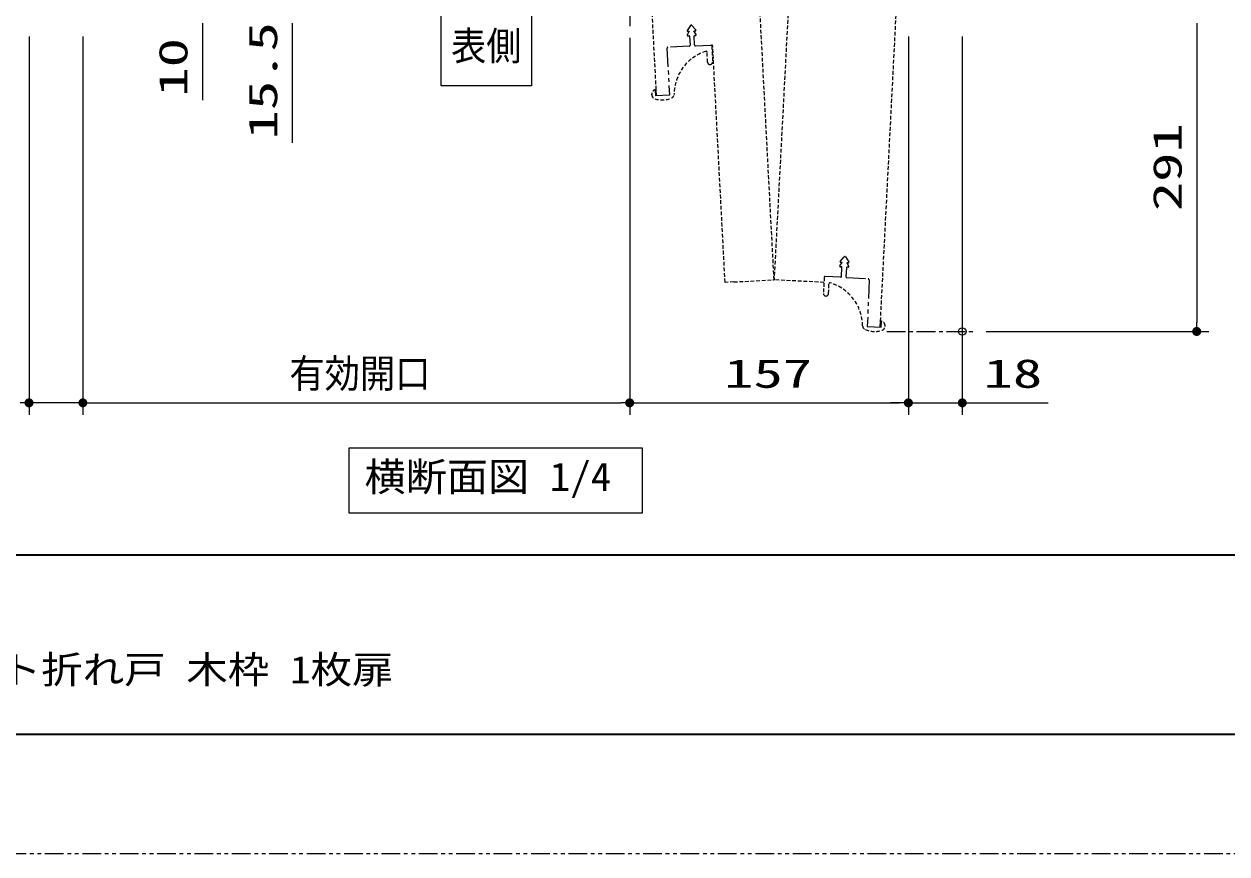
# Model space of a CAD drawing. Units: millimetres, scale not verified. Extents: x -1306 to 1306, y -607 to 607.
# Drawn here: x -651.2 to -249.1, y -594 to -316.5 of the extents above; entities that cross this region are included whole.
import ezdxf
from ezdxf.enums import TextEntityAlignment as Align

# ---------------------------------------------------------------- set-up
doc = ezdxf.new("R2010")
doc.units = ezdxf.units.MM
doc.header["$LTSCALE"] = 5
doc.header["$PDMODE"] = 32
doc.header["$PDSIZE"] = 2.5
for name, pattern in [('USER1', [0.375, 0.25, -0.125]), ('USER2', [2.5, 1.25, -0.25, 0.25, -0.25, 0.25, -0.25]), ('USER3', [2, 1.25, -0.25, 0.25, -0.25])]:
    doc.linetypes.add(name, pattern=pattern)
for name, color, linetype, lineweight in [('0-3_線(黄)', 2, 'Continuous', 15), ('0-5_寸法線', 3, 'Continuous', 13), ('0-6_0', 3, 'Continuous', 25), ('0-7_DEFPOINTS', 7, 'Continuous', 5), ('0-8_点線(黄)', 2, 'USER1', 15), ('0-A_陰線', 1, 'USER2', 9), ('0-B_中心線', 3, 'USER3', 9), ('0-C_図面枠', 7, 'Continuous', 35)]:
    doc.layers.add(name, color=color, linetype=linetype, lineweight=lineweight)
doc.styles.add('ＭＳ ゴシック', font='')
doc.styles.get('ＭＳ ゴシック').set_extended_font_data('MS Gothic')

# ---------------------------------------------------------------- blocks, each defined once
blk = doc.blocks.new('_DOT')
at = {"layer": '0-6_0'}
blk.add_line((-2.5, 0), (-5, 0), dxfattribs=at)
for points in [[(0, 0), (-2.5, 0), (-2.48, 0.313)], [(0, 0), (-2.48, -0.313), (-2.5, 0)], [(0, 0), (-2.48, 0.313), (-2.421, 0.622)], [(0, 0), (-2.421, -0.622), (-2.48, -0.313)], [(0, 0), (-2.421, 0.622), (-2.324, 0.92)], [(0, 0), (-2.324, -0.92), (-2.421, -0.622)], [(0, 0), (-2.324, 0.92), (-2.191, 1.204)], [(0, 0), (-2.191, -1.204), (-2.324, -0.92)], [(0, 0), (-2.191, 1.204), (-2.023, 1.469)], [(0, 0), (-2.023, -1.469), (-2.191, -1.204)], [(0, 0), (-2.023, 1.469), (-1.822, 1.711)], [(0, 0), (-1.822, -1.711), (-2.023, -1.469)], [(0, 0), (-1.822, 1.711), (-1.594, 1.926)], [(0, 0), (-1.594, -1.926), (-1.822, -1.711)], [(0, 0), (-1.594, 1.926), (-1.34, 2.111)], [(0, 0), (-1.34, -2.111), (-1.594, -1.926)], [(0, 0), (-1.34, 2.111), (-1.064, 2.262)], [(0, 0), (-1.064, -2.262), (-1.34, -2.111)], [(0, 0), (-1.064, 2.262), (-0.773, 2.378)], [(0, 0), (-0.773, -2.378), (-1.064, -2.262)], [(0, 0), (-0.773, 2.378), (-0.468, 2.456)], [(0, 0), (-0.468, -2.456), (-0.773, -2.378)], [(0, 0), (-0.468, 2.456), (-0.157, 2.495)], [(0, 0), (-0.157, -2.495), (-0.468, -2.456)], [(0, 0), (-0.157, 2.495), (0.157, 2.495)], [(0, 0), (0.157, -2.495), (-0.157, -2.495)], [(0, 0), (0.157, 2.495), (0.468, 2.456)], [(0, 0), (0.468, 2.456), (0.773, 2.378)], [(0, 0), (0.773, 2.378), (1.064, 2.262)], [(0, 0), (1.064, 2.262), (1.34, 2.111)], [(0, 0), (1.34, 2.111), (1.594, 1.926)], [(0, 0), (1.594, 1.926), (1.822, 1.711)], [(0, 0), (1.822, 1.711), (2.023, 1.469)], [(0, 0), (2.023, 1.469), (2.191, 1.204)], [(0, 0), (2.191, 1.204), (2.324, 0.92)], [(0, 0), (2.324, 0.92), (2.421, 0.622)], [(0, 0), (2.421, 0.622), (2.48, 0.313)], [(0, 0), (2.48, 0.313), (2.5, 0)], [(0, 0), (0.468, -2.456), (0.157, -2.495)], [(0, 0), (0.773, -2.378), (0.468, -2.456)], [(0, 0), (1.064, -2.262), (0.773, -2.378)], [(0, 0), (1.34, -2.111), (1.064, -2.262)], [(0, 0), (1.594, -1.926), (1.34, -2.111)], [(0, 0), (1.822, -1.711), (1.594, -1.926)], [(0, 0), (2.023, -1.469), (1.822, -1.711)], [(0, 0), (2.191, -1.204), (2.023, -1.469)], [(0, 0), (2.324, -0.92), (2.191, -1.204)], [(0, 0), (2.421, -0.622), (2.324, -0.92)], [(0, 0), (2.48, -0.313), (2.421, -0.622)], [(0, 0), (2.5, 0), (2.48, -0.313)]]:
    blk.add_solid(points, dxfattribs=at)

msp = doc.modelspace()

# ---------------------------------------------------------------- linework, layer by layer
at = {"layer": '0-3_線(黄)'}
msp.add_lwpolyline([(-542.556, -458.182), (-444.524, -458.182), (-444.524, -480.017), (-542.556, -480.017)], close=True, dxfattribs=at)
at = {"layer": '0-5_寸法線'}
for p, q in [((-591.54, -316.182), (-591.54, -341.944)), ((-561.54, -316.182), (-561.54, -356.23)), ((-259.15, -316.182), (-259.15, -416.309)), ((-649.54, -320.682), (-649.54, -447.182)), ((-631.54, -320.682), (-631.54, -447.182)), ((-631.54, -320.682), (-631.54, -447.182)), ((-448.704, -321.182), (-448.704, -447.182)), ((-448.704, -321.182), (-448.704, -447.182)), ((-355.54, -320.682), (-355.54, -447.182)), ((-355.54, -320.682), (-355.54, -447.182)), ((-337.54, -320.682), (-337.54, -447.182)), ((-329.54, -419.309), (-255.15, -419.309)), ((-631.54, -443.182), (-649.54, -443.182)), ((-628.54, -443.182), (-451.704, -443.182)), ((-628.54, -443.182), (-625.54, -443.182)), ((-445.704, -443.182), (-358.54, -443.182)), ((-358.54, -443.182), (-361.54, -443.182)), ((-355.54, -443.182), (-337.54, -443.182)), ((-334.54, -443.182), (-308.778, -443.182))]:
    msp.add_line(p, q, dxfattribs=at)
msp.add_lwpolyline([(-511.753, -337.202), (-511.753, -312.684), (-481.595, -312.684), (-481.595, -337.202)], close=True, dxfattribs=at)
at = {"layer": '0-7_DEFPOINTS'}
for p in [(-337.54, -419.309), (-259.15, -419.309), (-649.54, -443.182), (-448.704, -443.182), (-355.54, -443.182), (-355.54, -443.182)]:
    msp.add_point(p, dxfattribs=at)
at = {"layer": '0-8_点線(黄)'}
for p, q in [((-400.455, -402.048), (-412.753, -167.37)), ((-439.858, -338.471), (-448.704, -169.254)), ((-391.584, -232.78), (-400.455, -402.048)), ((-364.882, -415.865), (-355.633, -234.664)), ((-421.576, -323.546), (-420.993, -323.515)), ((-421.277, -323.83), (-420.997, -329.173)), ((-422.694, -329.262), (-422.869, -325.926)), ((-421.801, -330.066), (-421.751, -330.066)), ((-441.345, -340.247), (-441.358, -339.995)), ((-441.353, -340.103), (-441.347, -340.201)), ((-413.936, -402.754), (-400.455, -402.048)), ((-383.777, -402.922), (-400.455, -402.048)), ((-383.688, -401.224), (-383.968, -406.566)), ((-382.271, -406.655), (-382.096, -403.32)), ((-383.164, -407.46), (-383.114, -407.46)), ((-363.37, -417.641), (-363.357, -417.389)), ((-363.363, -417.497), (-363.368, -417.595))]:
    msp.add_line(p, q, dxfattribs=at)
msp.add_lwpolyline([(-413.936, -402.754), (-416.832, -402.906), (-420.993, -323.515)], dxfattribs=at)
for centre, radius, start, end in [((-418.852, -339.994), 15, 107.09364, 180.13192), ((-423.169, -325.942), 0.3, 3, 107.89734), ((-421.576, -323.846), 0.3, 3, 93), ((-421.846, -329.217), 0.85, 183, 273), ((-421.846, -329.217), 0.85, 273, 3), ((-439.859, -339.971), 1.5, 89.98871, 180.93969), ((-439.85, -340.123), 1.5, 184.76981, 252.77688), ((-437.922, -333.915), 8, 252.74775, 293.25776), ((-435.345, -339.883), 1.5, 292.8312, 354.41517), ((-383.389, -401.24), 0.3, 87, 177), ((-381.796, -403.336), 0.3, 72.10266, 177), ((-386.089, -417.633), 15.227, 0.7919, 73.26366), ((-383.12, -406.611), 0.85, 177, 267), ((-383.12, -406.611), 0.85, 267, 357), ((-369.37, -417.276), 1.5, 185.58483, 247.1688), ((-364.857, -417.365), 1.5, 359.06491, 90.96666), ((-364.865, -417.516), 1.5, 287.22312, 355.23019), ((-366.793, -411.309), 8, 246.74224, 287.25225)]:
    msp.add_arc(centre, radius, start, end, dxfattribs=at)
at = {"layer": '0-A_陰線'}
for p, q in [((-428.383, -317.013), (-429.526, -318.643)), ((-426.597, -318.49), (-427.904, -316.988)), ((-428.794, -318.917), (-429.459, -320.164)), ((-429.343, -318.946), (-428.794, -318.917)), ((-429.265, -320.444), (-428.915, -320.425)), ((-428.705, -320.615), (-428.548, -323.61)), ((-427.296, -318.838), (-426.747, -318.81)), ((-426.505, -320.009), (-427.296, -318.838)), ((-427.05, -323.532), (-427.207, -320.536)), ((-427.018, -320.326), (-426.668, -320.308)), ((-436.256, -324.615), (-435.434, -340.294)), ((-428.832, -323.926), (-435.972, -324.3)), ((-426.735, -323.816), (-421.592, -323.546)), ((-439.751, -340.52), (-439.858, -338.471)), ((-378.46, -397.403), (-377.669, -396.232)), ((-378.368, -395.884), (-377.061, -394.381)), ((-377.947, -397.72), (-378.297, -397.701)), ((-377.669, -396.232), (-378.218, -396.203)), ((-377.915, -400.926), (-377.758, -397.93)), ((-376.582, -394.407), (-375.44, -396.037)), ((-376.26, -398.008), (-376.417, -401.004)), ((-375.622, -396.339), (-376.171, -396.311)), ((-376.171, -396.311), (-375.506, -397.558)), ((-375.7, -397.837), (-376.05, -397.819)), ((-378.23, -401.21), (-383.373, -400.94)), ((-376.133, -401.32), (-368.993, -401.694)), ((-364.987, -417.913), (-364.882, -415.865)), ((-364.687, -417.928), (-364.593, -416.131))]:
    msp.add_line(p, q, dxfattribs=at)
at = {"layer": '0-A_陰線', "color": 4}
msp.add_line((387.036, -594), (-1292.964, -594), dxfattribs=at)
at = {"layer": '0-A_陰線'}
for points in [[(-435.434, -340.294), (-440.028, -340.534), (-440.122, -338.737)], [(-368.709, -402.009), (-369.281, -417.688), (-364.686, -417.913)]]:
    msp.add_lwpolyline(points, dxfattribs=at)
for centre, radius, start, end in [((-428.134, -317.18), 0.3, 39.8699, 146.1301), ((-429.354, -318.746), 0.2, 149.1695, 273), ((-429.275, -320.244), 0.2, 156.43495, 273), ((-428.905, -320.625), 0.2, 3, 93), ((-427.007, -320.526), 0.2, 93, 183), ((-426.757, -318.61), 0.2, 273, 36.8305), ((-426.679, -320.108), 0.2, 273, 29.56505), ((-435.957, -324.6), 0.3, 93, 183), ((-428.848, -323.626), 0.3, 273, 3), ((-426.751, -323.516), 0.3, 183, 273), ((-440.322, -338.747), 0.2, 3, 93), ((-378.286, -397.502), 0.2, 150.43495, 267), ((-378.208, -396.004), 0.2, 143.1695, 267), ((-377.958, -397.919), 0.2, 357, 87), ((-376.831, -394.574), 0.3, 33.8699, 140.1301), ((-376.06, -398.019), 0.2, 87, 177), ((-375.69, -397.638), 0.2, 267, 23.56505), ((-375.611, -396.14), 0.2, 267, 30.8305), ((-378.215, -400.91), 0.3, 267, 357), ((-376.117, -401.02), 0.3, 177, 267), ((-369.009, -401.993), 0.3, 357, 87), ((-364.393, -416.141), 0.2, 87, 177)]:
    msp.add_arc(centre, radius, start, end, dxfattribs=at)
at = {"layer": '0-B_中心線'}
for p, q in [((-448.704, -173.254), (-448.704, -317.182)), ((-362.793, -419.309), (-333.542, -419.309))]:
    msp.add_line(p, q, dxfattribs=at)
at = {"layer": '0-C_図面枠'}
msp.add_line((-1252.964, -494), (347.036, -494), dxfattribs=at)
msp.add_lwpolyline([(-1252.964, -554), (347.036, -554), (347.036, 554), (-1252.964, 554)], close=True, dxfattribs=at)

# ---------------------------------------------------------------- block references
at = {"layer": '0-5_寸法線', "xscale": 0.6, "yscale": 0.6}
for p, rotation in [((-259.15, -419.309), 270), ((-631.54, -443.182), 180), ((-631.54, -443.182), 180), ((-448.704, -443.182), 180), ((-337.54, -443.182), 180)]:
    msp.add_blockref('_DOT', p, dxfattribs=dict(at, rotation=rotation))
for p in [(-649.54, -443.182), (-448.704, -443.182), (-355.54, -443.182), (-355.54, -443.182)]:
    msp.add_blockref('_DOT', p, dxfattribs=at)

# ---------------------------------------------------------------- texts
at = {"layer": '0-3_線(黄)', "style": 'ＭＳ ゴシック', "width": 1.05}
msp.add_text('横断面図 1/4', height=9.604, dxfattribs=at).set_placement((-537.363, -475.56), align=Align.BOTTOM_LEFT)
at = {"layer": '0-5_寸法線', "style": 'ＭＳ ゴシック', "width": 1.5}
for s, p in [('15.5', (-563.69, -355.087)), ('10', (-593.69, -340.801)), ('291', (-261.3, -379.103))]:
    msp.add_text(s, height=9.604, rotation=90, dxfattribs=at).set_placement(p, align=Align.BOTTOM_LEFT)
at = {"layer": '0-5_寸法線', "style": 'ＭＳ ゴシック'}
for s, width, p in [('表側', 0.9, (-508.459, -331.523)), ('有効開口', 0.9, (-562.486, -441.032)), ('157', 1.5, (-417.122, -441.032)), ('18', 1.5, (-330.397, -441.032))]:
    msp.add_text(s, height=9.604, dxfattribs=dict(at, width=width)).set_placement(p, align=Align.BOTTOM_LEFT)
at = {"layer": '0-C_図面枠', "style": 'ＭＳ ゴシック', "width": 1.1}
msp.add_text('CFP H2100・2400 W820 クローゼット折れ戸 木枠 1枚扉', height=9.236, dxfattribs=at).set_placement((-873.76, -539.776), align=Align.BOTTOM_LEFT)

doc.saveas('drawing.dxf')
